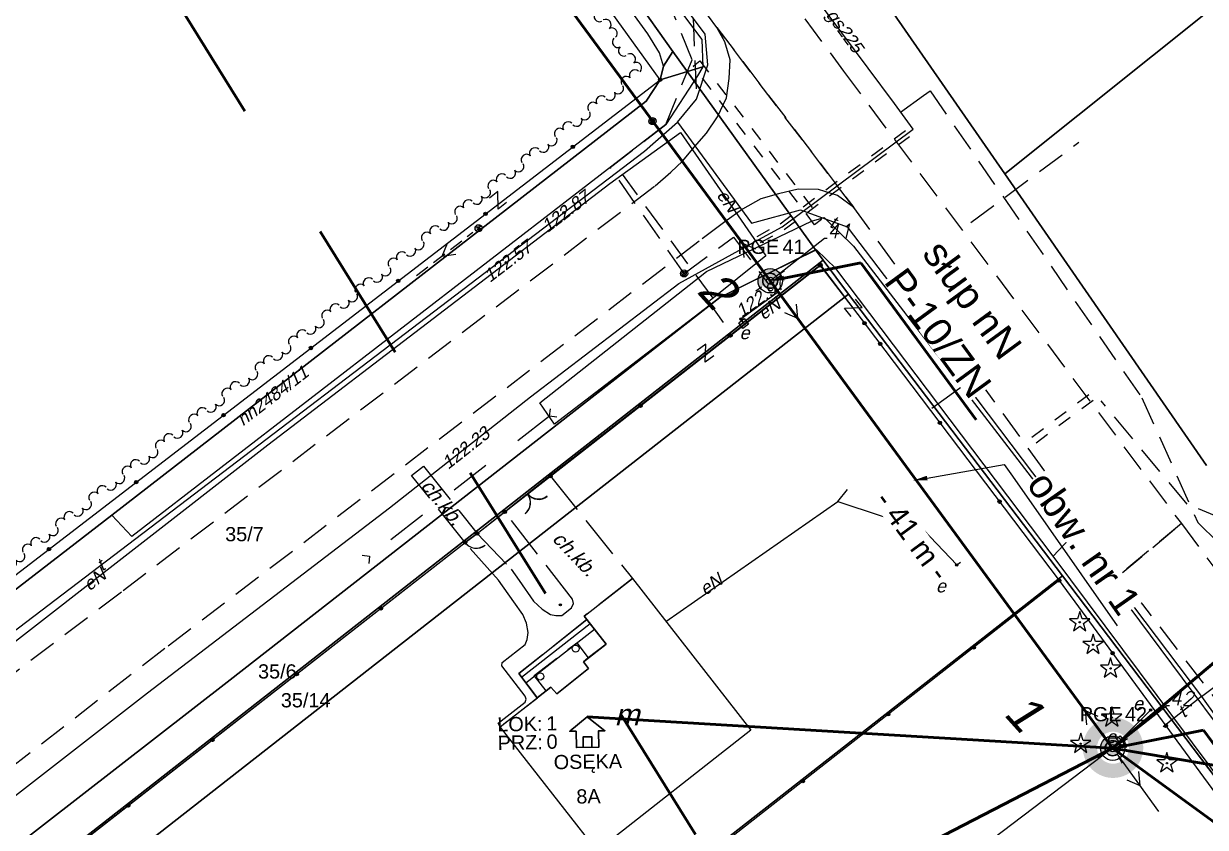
# Model space of a CAD drawing. Header units: metres. Extents: x 7542702 to 7555152, y 5804026 to 5815503.
# Drawn here: x 7544368 to 7544451.2, y 5807914 to 5807970.6 of the extents above; entities that cross this region are included whole.
import ezdxf
from ezdxf import colors
from ezdxf.entities.mleader import LeaderData, LeaderLine
from ezdxf.enums import TextEntityAlignment as Align
from ezdxf.math import Vec2, Vec3

# ---------------------------------------------------------------- set-up
doc = ezdxf.new("R2010")
doc.units = ezdxf.units.M
for name, pattern in [('4001', [0]), ('4002', [2, 1, -1]), ('4003', [3, 2, -1]), ('4004', [4, 3, -1])]:
    doc.linetypes.add(name, pattern=pattern)
doc.layers.add('!tele', color=30, linetype='Continuous', lineweight=50, plot=False)
for name, color, linetype, lineweight in [('!trafo', 6, '4002', 50), ('_KABEL_ABONENCKI_NAPOWIETRZNY', 104, 'Continuous', 50), ('_MUFA', 202, 'Continuous', 30), ('_numery slupow etap 4 cz. 2', 7, 'Continuous', 40), ('_PA_OPCJONALNE', 1, 'Continuous', 30), ('_SIEC_NAPOWIETRZNA', 5, 'Continuous', 50), ('_SLUP_DZIERZAWIONY_ENERGETYCZNY', 1, 'Continuous', 30)]:
    doc.layers.add(name, color=color, linetype=linetype, lineweight=lineweight)
for name, color, linetype in [('_MM mufy', 3, 'Continuous'), ('_MM opisy', 7, 'Continuous'), ('_MM slupy', 5, 'Continuous'), ('Budynki', 7, 'Continuous'), ('Drogi', 135, 'Continuous'), ('Dzialki', 165, 'Continuous'), ('Elementy_budynkow', 7, 'Continuous'), ('Linie_napowietrzne', 184, 'Continuous'), ('makro-numeracja-punktow', 7, 'Continuous'), ('Ogrodzenia', 184, 'Continuous'), ('Projekty', 252, 'Continuous'), ('Roslinnosc', 104, 'Continuous'), ('Uz_Energia', 1, 'Continuous'), ('Uz_Gaz', 54, 'Continuous'), ('Uz_Specjalne', 7, 'Continuous'), ('Uz_Telekomunikacja', 252, 'Continuous')]:
    doc.layers.add(name, color=color, linetype=linetype)
doc.layers.add('DIM', color=7, linetype='Continuous', plot=False)
doc.layers.get('_MUFA').off()
doc.styles.add('DYN_DIM', font='arial.ttf')
doc.styles.add('GeodText', font='romans.shx', dxfattribs={"oblique": 14.323945})
doc.styles.get("Standard").update_dxf_attribs({"font": 'arial.ttf'})
doc.dimstyles.new('opis linie', dxfattribs={"dimtxt": 1.5, "dimasz": 0.18, "dimexe": 0.18, "dimexo": 0.0625, "dimgap": 2.5, "dimtad": 4, "dimdec": 0, "dimzin": 0, "dimdsep": 46, "dimtxsty": 'Standard', "dimcen": 0.09, "dimse1": 1, "dimse2": 1, "dimsd1": 1, "dimsd2": 1, "dimclrt": 256, "dimadec": 0, "dimazin": 0, "dimtfac": 1, "dimtdec": 0, "dimtofl": 0, "dimtmove": 0, "dimatfit": 3, "dimfxl": 1, "dimtfill": 1, "dimtolj": 1, "dimtzin": 0, "dimarcsym": 0})
doc.dimstyles.get("Standard").update_dxf_attribs({"dimtxt": 0.18, "dimasz": 0.18, "dimexe": 0.18, "dimexo": 0.0625, "dimgap": 0.09, "dimtad": 0, "dimtih": 1, "dimtoh": 1, "dimdec": 4, "dimzin": 0, "dimdsep": 46, "dimtxsty": 'Standard', "dimcen": 0.09, "dimadec": 0, "dimazin": 0, "dimtfac": 1, "dimtdec": 4, "dimtofl": 0, "dimtmove": 0, "dimatfit": 3, "dimfxl": 1, "dimtolj": 1, "dimtzin": 0, "dimarcsym": 0})

# ---------------------------------------------------------------- blocks, each defined once
blk = doc.blocks.new('1281')
at = {"layer": 'Ogrodzenia', "color": 184, "linetype": 'Continuous'}
for radius in [0.24, 0.16, 0.08]:
    blk.add_circle((0, 0), radius, dxfattribs=at)
blk = doc.blocks.new('2284')
at = {"layer": 'Ogrodzenia', "color": 184, "linetype": 'Continuous'}
blk.add_line((0, 0), (0, 1), dxfattribs=at)
blk = doc.blocks.new('1284')
at = {"layer": 'Ogrodzenia', "color": 184, "linetype": 'Continuous'}
blk.add_arc((0, 2), 2, 270, 0, dxfattribs=at)
blk = doc.blocks.new('2283')
at = {"layer": 'Ogrodzenia', "color": 184, "linetype": 'Continuous'}
blk.add_line((0, 0), (0, 1), dxfattribs=at)
blk = doc.blocks.new('1283')
at = {"layer": 'Ogrodzenia', "color": 184, "linetype": 'Continuous'}
for centre, start, end in [((0, 2), 270, 0), ((0, -2), 0, 90)]:
    blk.add_arc(centre, 2, start, end, dxfattribs=at)
blk = doc.blocks.new('1412')
at = {"layer": 'Roslinnosc', "color": 104, "linetype": 'Continuous'}
for p, q in [((-0.33, 0.47), (-1.43, 0.47)), ((-1.43, 0.47), (-0.55, -0.17)), ((0, 1.5), (-0.33, 0.47)), ((0.33, 0.47), (0, 1.5)), ((1.43, 0.47), (0.33, 0.47)), ((0.55, -0.17), (1.43, 0.47)), ((-0.55, -0.17), (-0.88, -1.21)), ((-0.88, -1.21), (0, -0.57)), ((0, -0.57), (0.88, -1.21)), ((0.88, -1.21), (0.55, -0.17))]:
    blk.add_line(p, q, dxfattribs=at)
blk.add_circle((0, 0), 0.1, dxfattribs=at)
blk = doc.blocks.new('2554')
at = {"layer": 'Drogi', "color": 8, "linetype": '4002'}
blk.add_line((0, 0), (0, 1), dxfattribs=at)
blk = doc.blocks.new('1554')
at = {"layer": 'Drogi', "color": 8, "linetype": 'Continuous'}
for p, q in [((-0.75, -0.75), (0, 0)), ((0, 0), (0.75, -0.75))]:
    blk.add_line(p, q, dxfattribs=at)
blk = doc.blocks.new('1291')
at = {"layer": 'Ogrodzenia', "color": 7, "linetype": 'Continuous'}
for p, q in [((-0.75, 1), (0.75, 1)), ((0.75, 1), (-0.75, -1)), ((-0.75, -1), (0.75, -1))]:
    blk.add_line(p, q, dxfattribs=at)
blk = doc.blocks.new('2282')
at = {"layer": 'Ogrodzenia', "color": 184, "linetype": 'Continuous'}
for centre, start, end in [((0, 0.88), 100, 260), ((0, 0.63), 100, 260), ((0, 0.38), 280, 80), ((0, 0.13), 280, 80)]:
    blk.add_arc(centre, 0.13, start, end, dxfattribs=at)
blk = doc.blocks.new('1386')
at = {"layer": 'Projekty', "color": 1, "linetype": 'Continuous'}
for p, q in [((0, 9), (0, 11)), ((0, 6), (0, 8)), ((-1, 4.8), (0, 6.5)), ((1, 4.8), (0, 6.5)), ((0, 3), (0, 5)), ((0, 1), (0, 2))]:
    blk.add_line(p, q, dxfattribs=at)
blk = doc.blocks.new('1383')
at = {"layer": 'Projekty', "color": 1, "linetype": 'Continuous'}
for p, q in [((-0.35, 0.35), (0.35, -0.35)), ((0.35, 0.35), (-0.35, -0.35))]:
    blk.add_line(p, q, dxfattribs=at)
blk.add_circle((0, 0), 0.5, dxfattribs=at)
blk = doc.blocks.new('1363')
at = {"layer": 'Linie_napowietrzne', "color": 184, "linetype": 'Continuous'}
for p, q in [((0, 1.5), (0, 2.5)), ((-1.5, 0), (-2.5, 0)), ((1.5, 0), (2.5, 0)), ((0, -1.5), (0, -2.5))]:
    blk.add_line(p, q, dxfattribs=at)
blk.add_circle((0, 0), 0.5, dxfattribs=at)
blk = doc.blocks.new('1389')
at = {"layer": 'Projekty', "color": 1, "linetype": 'Continuous'}
blk.add_circle((0, 0), 0.3, dxfattribs=at)
blk = doc.blocks.new('1766')
at = {"layer": 'Uz_Energia', "color": 1, "linetype": 'Continuous'}
for radius in [0.16, 0.08]:
    blk.add_circle((0, 0), radius, dxfattribs=at)
blk = doc.blocks.new('1763')
at = {"layer": 'Uz_Energia', "color": 1, "linetype": 'Continuous'}
for radius in [0.16, 0.08]:
    blk.add_circle((0, 0), radius, dxfattribs=at)
blk = doc.blocks.new('1714')
at = {"layer": 'Projekty', "color": 5, "linetype": 'Continuous'}
for radius in [0.16, 0.08]:
    blk.add_circle((0, 0), radius, dxfattribs=at)
blk = doc.blocks.new('1361')
at = {"layer": 'Linie_napowietrzne', "color": 184, "linetype": 'Continuous'}
blk.add_circle((0, 0), 0.5, dxfattribs=at)
blk = doc.blocks.new('1366')
at = {"layer": 'Linie_napowietrzne', "color": 184, "linetype": 'Continuous'}
for p, q in [((0, 1), (0, 11)), ((-1, 4.8), (0, 6.5)), ((1, 4.8), (0, 6.5))]:
    blk.add_line(p, q, dxfattribs=at)
blk = doc.blocks.new('1756')
at = {"layer": 'Uz_Telekomunikacja', "color": 220, "linetype": 'Continuous'}
for radius in [0.16, 0.08]:
    blk.add_circle((0, 0), radius, dxfattribs=at)
blk = doc.blocks.new('1746')
at = {"layer": 'Uz_Gaz', "color": 54, "linetype": 'Continuous'}
for radius in [0.16, 0.08]:
    blk.add_circle((0, 0), radius, dxfattribs=at)
blk = doc.blocks.new('ADRES')
for points in [[(0.788, -2.148), (0.788, -2.148), (0.788, -0.992), (1.24, -0.992), (0, 0), (-1.24, -0.992), (-0.788, -0.992), (-0.788, -2.148), (0.788, -2.148), (0.788, -2.148)], [(-0.308, -2.148), (-0.308, -1.401), (0.308, -1.401), (0.308, -2.148)]]:
    blk.add_lwpolyline(points)
at = {"color": 212, "insert": (-3.147, -0.425), "char_height": 1, "width": 1e-16, "attachment_point": 6}
blk.add_mtext('LOK:  ', dxfattribs=at)
at = {"color": 4, "insert": (-3.147, -1.715), "char_height": 1, "width": 1e-16, "attachment_point": 6}
blk.add_mtext('PRZ: ', dxfattribs=at)
at = {"color": 7}
for tag, flags, p in [('ID_OBSZARU', 13, (29.072, 23.058)), ('WOJEWODZTWO', 13, (23.292, 19.95)), ('POWIAT', 13, (29.072, 18.509)), ('GMINA', 13, (29.072, 16.798)), ('TERC', 13, (29.072, 15.222)), ('SIMC', 13, (29.072, 13.421)), ('ULIC', 13, (29.072, 11.763)), ('SZEROKOSC_GEOGRAFICZNA', 13, (18.709, 10.184)), ('DLUGOSC_GEOGRAFICZNA', 13, (29.072, 8.247)), ('KATEGORIA_STAWKI_JEDNOSTKOWEJ_100', 13, (29.072, 4.774)), ('KWOTA_STAWKI_JEDNOSTKOWEJ_100', 13, (29.072, 2.893)), ('DOFINANSOWANIE_95', 13, (29.072, 0.866)), ('MIEJSCOWOSC', 12, (0, -3.645)), ('ULICA', 12, (0, -4.879)), ('NR_PORZADKOWY', 12, (0, -6.087))]:
    blk.add_attdef(tag, text='', height=1, dxfattribs=dict(at, flags=flags)).set_placement(p, align=Align.CENTER)
at = {"color": 1}
for tag, flags, p in [('ID_PA', 5, (29.072, 21.572)), ('RODZAJ_OBIEKTU', 5, (29.072, 6.626)), ('ZAPAS', 13, (29.072, -2.621))]:
    blk.add_attdef(tag, text='', height=1, dxfattribs=dict(at, flags=flags)).set_placement(p, align=Align.CENTER)
at = {"color": 212, "flags": 12}
blk.add_attdef('LICZBA_LOKALI', text='', height=1, dxfattribs=at).set_placement((-2.883, -0.425), align=Align.MIDDLE_LEFT)
at = {"color": 150, "flags": 12}
for tag, p in [('MUFA', (1.783, -0.925)), ('NUMER_WLOKNA', (1.859, -2.195))]:
    blk.add_attdef(tag, p, '', height=1, dxfattribs=at)
at = {"color": 7, "style": 'DYN_DIM', "flags": 13}
blk.add_attdef('ODC_FUNKCJONALNY', text='', height=1, dxfattribs=at).set_placement((29.072, -1.007), align=Align.CENTER)
at = {"color": 4, "flags": 12}
blk.add_attdef('LICZBA_SED_W_DANYM_PA', text='', height=1, dxfattribs=at).set_placement((-2.883, -1.715), align=Align.MIDDLE_LEFT)
blk = doc.blocks.new('SLUP_DZIERZAWIONY')
h = blk.add_hatch(color=256)
h.dxf.hatch_style = 1
h.paths.add_polyline_path([(0.527, 0, 1), (-0.527, 0, 1)])
at = {"lineweight": 30}
blk.add_circle((0, 0), 0.527, dxfattribs=at)
at = {"color": 7, "style": 'DYN_DIM', "flags": 13}
blk.add_attdef('ODC_FUNKCJONALNY', text='', height=1, dxfattribs=at).set_placement((0.359, 3.33), align=Align.CENTER)
at = {"color": 7, "flags": 12}
blk.add_attdef('WLASCICIEL', text='', height=1, dxfattribs=at).set_placement((0.631, 1.893), align=Align.RIGHT)
blk.add_attdef('SLUP_NUMER', (0.867, 1.893), '', height=1, dxfattribs=at)
blk.add_attdef('TYP', text='', height=1, dxfattribs=at).set_placement((0, -2.825), align=Align.CENTER)
blk = doc.blocks.new('MUFA_II')
at = {"layer": '_MM mufy'}
h = blk.add_hatch(color=256, dxfattribs=at)
h.dxf.hatch_style = 1
h.paths.add_polyline_path([(2.152, 0.122, 1), (-2.098, -0.052, 1)])
h.paths.add_polyline_path([(-1.099, -0.011, -1), (1.153, 0.081, -1)], flags=16)
h.paths.add_polyline_path([(-0.829, 0, -1), (0.883, 0.07, -1)], flags=0)
blk = doc.blocks.new('ZN')
at = {"layer": '_MM slupy', "transparency": 33554687}
h = blk.add_hatch(color=256, dxfattribs=at)
h.dxf.hatch_style = 1
h.paths.add_polyline_path([(0, -0.857), (0, 0.857, 1)])
at = {"layer": '_MM slupy'}
blk.add_circle((0, 0), 0.857, dxfattribs=at)
blk = doc.blocks.new('*D255')
at = {"layer": 'Defpoints', "color": 0}
for p in [(7544421.195, 5807952.923), (7544420.59, 5807952.48), (7544444.7, 5807919.58)]:
    blk.add_point(p, dxfattribs=at)
at = {"layer": 'DIM', "insert": (7544430.626, 5807934.55), "char_height": 1.5, "attachment_point": 5, "rotation": 306.23496, "bg_fill": 3, "box_fill_scale": 1.1, "bg_fill_color": 9, "bg_fill_true_color": 13158600, "bg_fill_transparency": 0}
blk.add_mtext('\\A1;- 41 m -', dxfattribs=at)
blk = doc.blocks.new('*D256')
at = {"layer": 'Defpoints', "color": 0}
for p in [(7544386.444, 5808000.174), (7544385.84, 5807999.73), (7544420.59, 5807952.48)]:
    blk.add_point(p, dxfattribs=at)
at = {"layer": 'DIM', "insert": (7544401.188, 5807974.614), "char_height": 1.5, "attachment_point": 5, "rotation": 306.33261, "bg_fill": 3, "box_fill_scale": 1.1, "bg_fill_color": 9, "bg_fill_true_color": 13158600, "bg_fill_transparency": 0}
blk.add_mtext('\\A1;- 59 m -', dxfattribs=at)
blk = doc.blocks.new('q')
at = {"layer": '_MM slupy'}
blk.add_blockref('ZN', (0, 0), dxfattribs=at)
at = {"layer": '_MM opisy'}
ml = blk.add_multileader_mtext('Standard', dxfattribs=at)
ml.set_content('\\pxql;słup nN\\PP-10/ZN', color=256)
ml.set_leader_properties()
ml.build(insert=Vec2(0, 0))
ml.multileader.update_dxf_attribs({"has_text_frame": 1, "text_left_attachment_type": 5, "text_right_attachment_type": 5, "dogleg_length": 1, "arrow_head_size": 1})
ctx = ml.context
ctx.base_point, ctx.char_height, ctx.arrow_head_size, ctx.landing_gap_size, ctx.plane_origin = Vec3(3.754, 5.901), 2, 1, 1, Vec3(1.717, -1.42)
ctx.left_attachment, ctx.right_attachment = 5, 5
notes = []
notes.append((ctx, [(0, (1, 1, 0), (2.754, 5.901), (1, 0), 1, [(0, [(0, 0), (2.754, 5.901)], 0, [])])]))
ctx.mtext.insert, ctx.mtext.flow_direction = Vec3(4.754, 11.703), 5
ctx.mtext.has_bg_fill, ctx.mtext.bg_color, ctx.mtext.bg_scale_factor, ctx.mtext.bg_transparency, ctx.mtext.use_window_bg_color = 1, -1023410175, 1, 0, 1
for ctx, leaders in notes:
    for number, flags, end, landing, length, lines in leaders:
        leader = LeaderData()
        leader.index, (leader.has_last_leader_line, leader.has_dogleg_vector, leader.attachment_direction) = number, flags
        leader.last_leader_point, leader.dogleg_vector, leader.dogleg_length = Vec3(end), Vec3(landing), length
        for number, points, colour, breaks in lines:
            line = LeaderLine()
            line.index, line.vertices, line.color, line.breaks = number, Vec3.list(points), colors.encode_raw_color(colour), breaks
            leader.lines.append(line)
        ctx.leaders.append(leader)

msp = doc.modelspace()

# ---------------------------------------------------------------- linework, layer by layer
at = {"layer": '!tele'}
msp.add_lwpolyline([(7544366.04, 5808061.48), (7544356.3, 5808040.19), (7544385.84, 5807999.73), (7544420.59, 5807952.48), (7544444.7, 5807919.58)], dxfattribs=at)
at = {"layer": '!trafo', "ltscale": 10}
msp.add_lwpolyline([(7544082.131, 5808448.383), (7544167.592, 5808501.428), (7544481.875, 5807987.868), (7544782.882, 5807592.579), (7544936.528, 5807377.474), (7545050.365, 5807475.249), (7545086.682, 5807419.378), (7544929.647, 5807282.214), (7544686.607, 5807553.19), (7544696.165, 5807510.338), (7544647.976, 5807511.037), (7544607.689, 5807611.156), (7544447.059, 5807862.577)], close=True, dxfattribs=at)
at = {"layer": '_KABEL_ABONENCKI_NAPOWIETRZNY'}
for points in [[(7544469.76, 5807940.688), (7544444.7, 5807919.58)], [(7544407.698, 5807921.781), (7544444.7, 5807919.58)], [(7544408.366, 5807900.801), (7544444.7, 5807919.58)], [(7544485.079, 5807912.778), (7544444.7, 5807919.58)]]:
    msp.add_lwpolyline(points, dxfattribs=at)
at = {"layer": '_SIEC_NAPOWIETRZNA'}
for points in [[(7544444.7, 5807919.58), (7544444.7, 5807919.58), (7544420.59, 5807952.48), (7544385.84, 5807999.73), (7544356.3, 5808040.19), (7544366.04, 5808061.48)], [(7544444.7, 5807919.58), (7544486.917, 5807888.839)]]:
    msp.add_lwpolyline(points, dxfattribs=at)
at = {"layer": 'Budynki', "color": 7, "linetype": '4001'}
msp.add_polyline3d([(7544419.23, 5807920.86, 123.74), (7544408.4, 5807912.36, 123.114), (7544401.59, 5807921.08, 123.385), (7544405.15, 5807923.87, 122.845), (7544405.57, 5807923.4, 123.099), (7544407.8, 5807925.2, 0), (7544407.44, 5807925.66, 123.548), (7544409.04, 5807926.91, 0), (7544407.5, 5807928.88, 0), (7544410.89, 5807931.52, 124.439), (7544419.23, 5807920.86, 123.74)], dxfattribs=at)
at = {"layer": 'Budynki', "color": 7, "linetype": '4003'}
msp.add_polyline3d([(7544404.82, 5807923.61, 0), (7544403.98, 5807924.69, 0), (7544406.97, 5807927, 123.82), (7544407.78, 5807925.93, 0), (7544407.44, 5807925.66, 123.548), (7544407.8, 5807925.2, 0), (7544405.57, 5807923.4, 123.099), (7544405.15, 5807923.87, 122.845), (7544404.82, 5807923.61, 0)], dxfattribs=at)
at = {"layer": 'Drogi', "color": 8, "linetype": '4003'}
for p, q in [((7544394.48, 5808009.52, 123.447), (7544425.75, 5807967.24, 123.754)), ((7544394.48, 5808009.52, 123.447), (7544425.75, 5807967.24, 123.754)), ((7544416.84, 5807970.31, 123.76), (7544389.77, 5808006.78, 123.494)), ((7544416.84, 5807970.31, 123.76), (7544389.77, 5808006.78, 123.494)), ((7544426.47, 5807957.64, 123.76), (7544416.84, 5807970.31, 123.76)), ((7544416.84, 5807970.31), (7544426.47, 5807957.64)), ((7544417.4, 5807969.29), (7544416.84, 5807970.31)), ((7544426.47, 5807957.64, 123.76), (7544416.84, 5807970.31, 123.76)), ((7544417.76, 5807968.04), (7544417.4, 5807969.29)), ((7544417.69, 5807966.73), (7544417.76, 5807968.04)), ((7544425.75, 5807967.24, 123.754), (7544449.54, 5807935.39, 123.935)), ((7544425.75, 5807967.24, 123.754), (7544449.54, 5807935.39, 123.935)), ((7544417.52, 5807965.36), (7544417.69, 5807966.73)), ((7544416.87, 5807964.03), (7544417.52, 5807965.36)), ((7544416.11, 5807962.86), (7544416.87, 5807964.03)), ((7544415.27, 5807961.9), (7544416.11, 5807962.86)), ((7544414.42, 5807960.91), (7544415.27, 5807961.9)), ((7544413.59, 5807960.12), (7544414.42, 5807960.91)), ((7544412.48, 5807959.16), (7544413.59, 5807960.12)), ((7544375.03, 5807930.68), (7544412.48, 5807959.16)), ((7544421.17, 5807958.61), (7544419.92, 5807958.24)), ((7544422.55, 5807958.92), (7544421.17, 5807958.61)), ((7544424, 5807958.91), (7544422.55, 5807958.92)), ((7544425.33, 5807958.49), (7544424, 5807958.91)), ((7544426.47, 5807957.64), (7544425.33, 5807958.49)), ((7544419.92, 5807958.24), (7544418.65, 5807957.52)), ((7544445.22, 5807931.8, 123.917), (7544426.47, 5807957.64, 123.76)), ((7544445.22, 5807931.8, 123.917), (7544426.47, 5807957.64, 123.76)), ((7544418.65, 5807957.52), (7544417.39, 5807956.64)), ((7544417.39, 5807956.64), (7544415.58, 5807955.26)), ((7544415.58, 5807955.26), (7544377.98, 5807926.6)), ((7544449.54, 5807935.39, 123.935), (7544445.22, 5807931.8, 123.917)), ((7544445.22, 5807931.8, 123.917), (7544449.54, 5807935.39, 123.935)), ((7544449.54, 5807935.39, 123.935), (7544445.22, 5807931.8, 123.917)), ((7544449.54, 5807935.39, 123.935), (7544472.43, 5807904.72, 124.042)), ((7544454.75, 5807919.39, 123.984), (7544445.22, 5807931.8, 123.917)), ((7544337.45, 5807902.22), (7544375.03, 5807930.68)), ((7544377.98, 5807926.6), (7544340.7, 5807897.72))]:
    msp.add_line(p, q, dxfattribs=at)
at = {"layer": 'Drogi', "color": 8, "linetype": '4004'}
for p, q in [((7544395.34, 5807938.78, 123.47), (7544396.19, 5807939.44, 123.44)), ((7544396.19, 5807939.44, 123.44), (7544399.96, 5807934.7, 123.296)), ((7544399.11, 5807934.05, 123.299), (7544395.34, 5807938.78, 123.47)), ((7544401.91, 5807936.22, 123.302), (7544405.12, 5807938.73, 123.355)), ((7544405.12, 5807938.73, 123.355), (7544410.89, 5807931.52, 124.439)), ((7544406.66, 5807930.08, 123.85), (7544401.91, 5807936.22, 123.302)), ((7544399.11, 5807934.05, 123.299), (7544399.96, 5807934.7, 123.296)), ((7544399.96, 5807934.7, 123.296), (7544399.11, 5807934.05, 123.299)), ((7544399.96, 5807934.7, 123.296), (7544402.35, 5807932.19, 123.767)), ((7544401.47, 5807931.41, 123.767), (7544399.11, 5807934.05, 123.299)), ((7544402.35, 5807932.19, 123.767), (7544402.92, 5807931.39, 123.78)), ((7544402.54, 5807929.88, 123.807), (7544401.47, 5807931.41, 123.767)), ((7544402.92, 5807931.39, 123.78), (7544403.93, 5807929.94, 123.816)), ((7544410.89, 5807931.52, 124.439), (7544407.5, 5807928.88)), ((7544403.18, 5807928.98, 123.834), (7544402.54, 5807929.88, 123.807)), ((7544403.93, 5807929.94, 123.816), (7544404.54, 5807929.36, 123.831)), ((7544404.54, 5807929.36, 123.831), (7544405.12, 5807928.99, 123.845)), ((7544405.93, 5807928.92, 123.851), (7544406.61, 5807929.45, 123.855)), ((7544406.61, 5807929.45, 123.855), (7544406.74, 5807929.76, 123.857)), ((7544406.74, 5807929.76, 123.857), (7544406.66, 5807930.08, 123.85)), ((7544407.69, 5807928.63), (7544402.9, 5807924.84, 122.769)), ((7544403.44, 5807928.39, 123.842), (7544403.18, 5807928.98, 123.834)), ((7544405.12, 5807928.99, 123.845), (7544405.49, 5807928.91, 123.856)), ((7544405.49, 5807928.91, 123.856), (7544405.93, 5807928.92, 123.851)), ((7544407.5, 5807928.88), (7544407.69, 5807928.63)), ((7544403.54, 5807927.73, 123.851), (7544403.44, 5807928.39, 123.842)), ((7544403.49, 5807927.23, 123.861), (7544403.54, 5807927.73, 123.851)), ((7544401.71, 5807925.62, 123.882), (7544403.33, 5807926.87, 123.867)), ((7544403.33, 5807926.87, 123.867), (7544403.49, 5807927.23, 123.861)), ((7544401.69, 5807925.38, 123.882), (7544401.71, 5807925.62, 123.882)), ((7544403.35, 5807923.25, 123.912), (7544401.69, 5807925.38, 123.882)), ((7544402.9, 5807924.84, 122.769), (7544404.2, 5807923.11)), ((7544401.44, 5807921.33, 122.765), (7544403.34, 5807922.82, 123.921)), ((7544404.2, 5807923.11), (7544401.59, 5807921.08, 123.385)), ((7544403.34, 5807922.82, 123.921), (7544403.42, 5807923.02, 123.902)), ((7544403.42, 5807923.02, 123.902), (7544403.35, 5807923.25, 123.912)), ((7544401.59, 5807921.08, 123.385), (7544401.44, 5807921.33, 122.765))]:
    msp.add_line(p, q, dxfattribs=at)
at = {"layer": 'Drogi', "color": 8, "linetype": '4001'}
for points in [[(7544412.84, 5807966.63, 123.58), (7544413.07, 5807967.59, 123.61), (7544412.8, 5807968.53, 123.61), (7544411.98, 5807969.87, 123.63), (7544399.26, 5807987.4, 123.42), (7544385.69, 5808006.61, 123.33), (7544386.29, 5808007.4, 123.28), (7544387.4, 5808007.7, 123.24), (7544402.63, 5807986.95, 123.41), (7544415.78, 5807969.46, 123.7), (7544415.85, 5807967.53, 123.67), (7544412.84, 5807966.63, 123.58)], [(7544415.85, 5807967.53, 123.67), (7544415.46, 5807966.9, 123.59), (7544413.25, 5807963.49, 123.61), (7544375.64, 5807934.48, 123.2), (7544374.24, 5807935.98, 123.23), (7544411.86, 5807965.12, 123.55), (7544412.84, 5807966.63, 123.58), (7544415.85, 5807967.53, 123.67)], [(7544404.36, 5807943.89, 123.51), (7544416.1, 5807953.14, 123.43), (7544423.49, 5807956.68, 123.63), (7544424.4, 5807956.94, 123.65), (7544426.45, 5807954.92, 123.64), (7544442.02, 5807934.7, 123.798), (7544440.52, 5807933.09, 123.692), (7544425.2, 5807953.35, 123.69), (7544423.84, 5807954.67, 123.76), (7544417.04, 5807951.31, 123.67), (7544405.41, 5807942.38, 123.56), (7544404.36, 5807943.89, 123.51)], [(7544452.73, 5807916.73, 0), (7544440.52, 5807933.09, 123.692), (7544442.02, 5807934.7, 123.798), (7544454.16, 5807918.36, 0), (7544452.73, 5807916.73, 0)]]:
    msp.add_polyline3d(points, dxfattribs=at)
at = {"layer": 'Drogi', "color": 8, "linetype": '4002'}
msp.add_polyline3d([(7544424.2, 5807956.79, 0), (7544423.72, 5807956.43, 0), (7544415.17, 5807967.59, 0), (7544415.64, 5807967.96, 0), (7544424.2, 5807956.79, 0)], dxfattribs=at)
at = {"layer": 'Dzialki'}
for p, q in [((7544437.11, 5807960), (7544548.68, 5808049.28)), ((7544548.68, 5808049.28), (7544437.11, 5807960)), ((7544413.74, 5807968.63), (7544369.58, 5808030.8)), ((7544369.58, 5808030.8), (7544413.74, 5807968.63)), ((7544413.74, 5807968.63), (7544369.58, 5808030.8)), ((7544437.11, 5807960), (7544403.47, 5808008.61)), ((7544403.47, 5808008.61), (7544437.11, 5807960)), ((7544403.47, 5808008.61), (7544437.11, 5807960)), ((7544413.74, 5807968.63), (7544413.07, 5807967.59)), ((7544413.07, 5807967.59), (7544413.74, 5807968.63)), ((7544423.79, 5807954.66), (7544413.74, 5807968.63)), ((7544413.74, 5807968.63), (7544423.79, 5807954.66)), ((7544423.79, 5807954.66), (7544413.74, 5807968.63)), ((7544413.07, 5807967.59), (7544412.84, 5807966.63)), ((7544412.84, 5807966.63), (7544413.07, 5807967.59)), ((7544412.84, 5807966.63), (7544411.86, 5807965.12)), ((7544411.86, 5807965.12), (7544412.84, 5807966.63)), ((7544411.86, 5807965.12), (7544374.24, 5807935.98)), ((7544374.24, 5807935.98), (7544411.86, 5807965.12)), ((7544451.3, 5807939.49), (7544437.11, 5807960)), ((7544437.11, 5807960), (7544451.3, 5807939.49)), ((7544437.11, 5807960), (7544451.3, 5807939.49)), ((7544423.79, 5807954.66), (7544417.04, 5807951.31)), ((7544417.04, 5807951.31), (7544423.79, 5807954.66)), ((7544424.31, 5807953.94), (7544423.79, 5807954.66)), ((7544423.79, 5807954.66), (7544424.31, 5807953.94)), ((7544424.31, 5807953.94), (7544423.79, 5807954.66)), ((7544351.64, 5807897.13), (7544424.31, 5807953.94)), ((7544424.31, 5807953.94), (7544351.64, 5807897.13)), ((7544426.1, 5807951.54), (7544424.31, 5807953.94)), ((7544424.31, 5807953.94), (7544426.1, 5807951.54)), ((7544426.1, 5807951.54), (7544424.31, 5807953.94)), ((7544349.88, 5807891.97), (7544426.1, 5807951.54)), ((7544426.1, 5807951.54), (7544349.88, 5807891.97)), ((7544417.04, 5807951.31), (7544382.56, 5807924.39)), ((7544382.56, 5807924.39), (7544417.04, 5807951.31)), ((7544426.1, 5807951.54), (7544441.16, 5807931.71)), ((7544441.16, 5807931.71), (7544426.1, 5807951.54)), ((7544441.16, 5807931.71), (7544426.1, 5807951.54)), ((7544374.24, 5807935.98), (7544339.68, 5807909.39)), ((7544339.68, 5807909.39), (7544374.24, 5807935.98)), ((7544441.16, 5807931.71), (7544340.31, 5807852.84)), ((7544340.31, 5807852.84), (7544441.16, 5807931.71)), ((7544456.63, 5807911.3), (7544441.16, 5807931.71)), ((7544441.16, 5807931.71), (7544456.63, 5807911.3)), ((7544456.63, 5807911.3), (7544441.16, 5807931.71)), ((7544382.56, 5807924.39), (7544347.89, 5807897.49)), ((7544347.89, 5807897.49), (7544382.56, 5807924.39))]:
    msp.add_line(p, q, dxfattribs=at)
at = {"layer": 'Elementy_budynkow', "color": 7, "linetype": '4001'}
for p, q in [((7544403.089, 5807924.588), (7544407.912, 5807928.347)), ((7544403.389, 5807924.188), (7544408.22, 5807927.954))]:
    msp.add_line(p, q, dxfattribs=at)
msp.add_polyline3d([(7544404.19, 5807923.12, 0), (7544402.9, 5807924.84, 122.769), (7544407.69, 5807928.63, 0), (7544409.04, 5807926.91, 0), (7544407.78, 5807925.93, 0), (7544407.44, 5807925.66, 123.548), (7544407.8, 5807925.2, 0), (7544405.57, 5807923.4, 123.099), (7544405.15, 5807923.87, 122.845), (7544404.82, 5807923.61, 0), (7544404.19, 5807923.12, 0)], dxfattribs=at)
at = {"layer": 'Ogrodzenia', "color": 184, "linetype": '4001'}
for p, q in [((7544412.84, 5807966.63, 123.58), (7544385.38, 5808004.81, 123.52)), ((7544339.08, 5807909.99, 122.83), (7544412.84, 5807966.63, 123.58)), ((7544405.1, 5807938.78), (7544424.09, 5807953.57)), ((7544405.12, 5807938.73, 123.355), (7544424.14, 5807953.59, 123.511)), ((7544424.09, 5807953.57), (7544427.23, 5807949.49)), ((7544424.14, 5807953.59, 123.511), (7544440.94, 5807931.38, 123.478)), ((7544399.95, 5807934.7), (7544401.88, 5807936.22)), ((7544399.96, 5807934.7, 123.296), (7544401.91, 5807936.22, 123.302)), ((7544351.66, 5807897.06), (7544399.11, 5807934.05)), ((7544351.67, 5807897.04, 122.715), (7544399.11, 5807934.05, 123.299)), ((7544440.94, 5807931.38, 123.478), (7544356.69, 5807865.51, 120.959)), ((7544440.94, 5807931.38, 123.478), (7544452.2, 5807916.04, 124.256))]:
    msp.add_line(p, q, dxfattribs=at)
at = {"layer": 'Projekty', "linetype": '4003'}
for p, q in [((7544415.09, 5807968.03), (7544413.79, 5807971.28)), ((7544415.16, 5807970.99), (7544415.41, 5807965.26)), ((7544413.25, 5807963.49), (7544415.09, 5807968.03)), ((7544429.77, 5807964.35), (7544431.38, 5807965.53)), ((7544431.38, 5807965.53), (7544431.85, 5807965.85)), ((7544431.85, 5807965.85), (7544446.76, 5807944.23)), ((7544412.81, 5807963.15), (7544412.3, 5807963.72)), ((7544412.81, 5807963.15), (7544413.25, 5807963.49)), ((7544409.32, 5807960.46), (7544412.81, 5807963.15)), ((7544434.72, 5807956.59), (7544442.32, 5807962.23)), ((7544414.53, 5807953), (7544409.32, 5807960.46)), ((7544416.57, 5807951.26), (7544410.18, 5807959.98)), ((7544414.53, 5807953), (7544418.01, 5807955.56)), ((7544418.01, 5807955.56), (7544420.39, 5807952.33)), ((7544449.95, 5807936.75), (7544443.88, 5807944.04)), ((7544446.76, 5807944.23), (7544450.7, 5807935.46)), ((7544458.12, 5807933.32), (7544449.95, 5807936.75)), ((7544450.7, 5807935.46), (7544456.21, 5807930.06))]:
    msp.add_line(p, q, dxfattribs=at)
at = {"layer": 'Projekty', "linetype": 'Continuous'}
msp.add_lwpolyline([(7544445.22, 5807920.44), (7544445.58, 5807919.96), (7544445.34, 5807919.78), (7544444.98, 5807920.26), (7544445.22, 5807920.44)], dxfattribs=at)
at = {"layer": 'Uz_Energia', "color": 1, "linetype": '4001'}
for p, q in [((7544409.29, 5807959.34, 122.56), (7544414.27, 5807962.91, 122.76)), ((7544414.27, 5807962.91, 122.76), (7544420.29, 5807954.24, 122.16)), ((7544385.22, 5807940.94, 122.33), (7544409.29, 5807959.34, 122.56)), ((7544420.29, 5807954.24, 122.16), (7544416.25, 5807951, 122.14)), ((7544420.59, 5807952.48, 123.66), (7544421.09, 5807951.63)), ((7544416.25, 5807951, 122.14), (7544417.29, 5807949.54)), ((7544421.09, 5807951.63), (7544418.53, 5807949.79)), ((7544418.53, 5807949.79), (7544418.72, 5807949.48)), ((7544359.03, 5807920.57, 122.12), (7544385.22, 5807940.94, 122.33)), ((7544425.36, 5807936.95), (7544426.03, 5807937.78)), ((7544413.24, 5807928.5), (7544425.36, 5807936.95)), ((7544425.36, 5807936.95), (7544431.39, 5807934.96)), ((7544431.39, 5807934.96), (7544433.72, 5807932.48)), ((7544433.72, 5807932.48), (7544433.98, 5807932.68)), ((7544444.7, 5807919.58, 123.716), (7544447.37, 5807922.26, 124.822)), ((7544444.7, 5807919.58, 123.716), (7544401.06, 5807886.6))]:
    msp.add_line(p, q, dxfattribs=at)
at = {"layer": 'Uz_Energia', "color": 1, "linetype": 'Continuous'}
msp.add_lwpolyline([(7544419.07, 5807949.432), (7544418.672, 5807949.13), (7544418.37, 5807949.528), (7544418.768, 5807949.83), (7544419.07, 5807949.432)], dxfattribs=at)
at = {"layer": 'Uz_Gaz', "color": 54, "linetype": '4001'}
for p, q in [((7544429.34, 5807964.97, 122.59), (7544423.21, 5807973.2, 122.59)), ((7544430.66, 5807963.15, 122.69), (7544429.34, 5807964.97, 122.59)), ((7544421.43, 5807956.29, 122.62), (7544430.66, 5807963.15, 122.69)), ((7544419.79, 5807955.39, 122.57), (7544421.43, 5807956.29, 122.62)), ((7544414.15, 5807952.29, 122.56), (7544419.79, 5807955.39, 122.57)), ((7544403.72, 5807944.31, 122.32), (7544414.15, 5807952.29, 122.56)), ((7544393.79, 5807936.49, 122.23), (7544403.72, 5807944.31, 122.32)), ((7544376.75, 5807923.48, 122.24), (7544393.79, 5807936.49, 122.23)), ((7544359.07, 5807909.75, 122.07), (7544376.75, 5807923.48, 122.24))]:
    msp.add_line(p, q, dxfattribs=at)
at = {"layer": 'Uz_Specjalne', "color": 7, "linetype": '4002'}
for p, q in [((7544421.295, 5807956.501, 122.62), (7544430.511, 5807963.351, 122.69)), ((7544421.565, 5807956.079, 122.62), (7544430.809, 5807962.949, 122.69)), ((7544419.67, 5807955.609, 122.57), (7544421.295, 5807956.501, 122.62)), ((7544419.91, 5807955.171, 122.57), (7544421.565, 5807956.079, 122.62)), ((7544443.02, 5807944.46, 122.47), (7544438.33, 5807940.94, 122.37)), ((7544443.32, 5807944.06, 122.47), (7544438.63, 5807940.54, 122.37))]:
    msp.add_line(p, q, dxfattribs=at)
at = {"layer": 'Uz_Telekomunikacja', "linetype": '4001'}
for p, q in [((7544416, 5807969.84, 122.91), (7544394.88, 5807998.54, 122.56)), ((7544416.2, 5807967.69, 122.83), (7544416, 5807969.84, 122.91)), ((7544415.41, 5807965.26, 122.92), (7544416.2, 5807967.69, 122.83)), ((7544414.07, 5807963.64, 122.85), (7544415.41, 5807965.26, 122.92)), ((7544411.75, 5807961.6, 122.76), (7544414.07, 5807963.64, 122.85)), ((7544414.07, 5807963.64, 122.85), (7544419.27, 5807956.54, 122.88)), ((7544360.74, 5807922.8, 122.27), (7544411.75, 5807961.6, 122.76)), ((7544419.27, 5807956.54, 122.88), (7544422.72, 5807957.48, 122.93)), ((7544422.72, 5807957.48, 122.93), (7544426.01, 5807956.28, 122.95)), ((7544426.01, 5807956.28, 122.95), (7544430.77, 5807950.02, 123.01)), ((7544430.77, 5807950.02, 123.01), (7544434.33, 5807945.2, 122.99)), ((7544434.33, 5807945.2, 122.99), (7544431.97, 5807943.48, 122.94)), ((7544434.33, 5807945.2, 122.99), (7544450.96, 5807923.21, 123.02)), ((7544450.96, 5807923.21, 123.02), (7544457.75, 5807928.36, 123.09)), ((7544450.96, 5807923.21, 123.02), (7544448.26, 5807921.09, 121.94)), ((7544450.96, 5807923.21, 123.02), (7544461.37, 5807908.59, 123.1))]:
    msp.add_line(p, q, dxfattribs=at)

# ---------------------------------------------------------------- block references
at = {"layer": '_MUFA'}
msp.add_blockref('MUFA_II', (7544444.7, 5807919.58), dxfattribs=at)
at = {"layer": '_PA_OPCJONALNE'}
ref = msp.add_blockref('ADRES', (7544407.698, 5807921.781), dxfattribs=dict(at, rotation=1))
ref.add_attrib('MIEJSCOWOSC', 'OSĘKA', dxfattribs={"layer": '0', "color": 7, "height": 1, "rotation": 1, "flags": 12}).set_placement((7544407.762, 5807918.137), align=Align.CENTER)
ref.add_attrib('NR_PORZADKOWY', '8A', dxfattribs={"layer": '0', "color": 7, "height": 1, "rotation": 1, "flags": 12}).set_placement((7544407.804, 5807915.695), align=Align.CENTER)
ref.add_attrib('LICZBA_LOKALI', '1', (7544404.832, 5807920.825), dxfattribs={"layer": '0', "color": 212, "height": 1, "rotation": 1, "flags": 12})
ref.add_attrib('LICZBA_SED_W_DANYM_PA', '0', (7544404.854, 5807919.536), dxfattribs={"layer": '0', "color": 4, "height": 1, "rotation": 1, "flags": 12})
at = {"layer": '_SLUP_DZIERZAWIONY_ENERGETYCZNY'}
for p, values in [((7544420.59, 5807952.48, 123.66), {'WLASCICIEL': 'PGE', 'SLUP_NUMER': '41'}), ((7544444.7, 5807919.58, 123.716), {'WLASCICIEL': 'PGE', 'SLUP_NUMER': '42'})]:
    msp.add_blockref('SLUP_DZIERZAWIONY', p, dxfattribs=at).add_auto_attribs(values)
at = {"layer": 'Drogi', "color": 8, "xscale": 0.5, "yscale": 16.040514, "rotation": 127.884382}
msp.add_blockref('2554', (7544405.05, 5807942.95, 123.2), dxfattribs=at)
at = {"layer": 'Drogi', "color": 8, "xscale": 0.5, "yscale": 0.5, "zscale": 0.5}
for p, rotation in [((7544405.05, 5807942.95), 127.884382), ((7544392.39, 5807933.1), 307.884382)]:
    msp.add_blockref('1554', p, dxfattribs=dict(at, rotation=rotation))
at = {"layer": 'Linie_napowietrzne', "color": 184}
for name, p, xscale, yscale, zscale, rotation in [('1366', (7544420.59, 5807952.48), 0.5, 0.5, 0.5, 36.33261299999998), ('1366', (7544420.59, 5807952.48), 0.5, 0.5, 0.5, 36.33261299999998), ('1363', (7544420.59, 5807952.48, 123.66), 0.5, 0.5, 0.5, 35.74003599999998), ('1363', (7544420.59, 5807952.48, 123.66), 0.5, 0.5, 0.5, 35.74003599999998), ('1361', (7544420.59, 5807952.48), 0.4999999999999999, 0.4999999999999999, 0.4999999999999999, 216.332613), ('1361', (7544420.59, 5807952.48), 0.4999999999999999, 0.4999999999999999, 0.4999999999999999, 216.332613), ('1361', (7544420.59, 5807952.48), 0.4999999999999999, 0.4999999999999999, 0.4999999999999999, 216.2349579999999), ('1361', (7544420.59, 5807952.48), 0.4999999999999999, 0.4999999999999999, 0.4999999999999999, 216.2349579999999), ('1366', (7544420.59, 5807952.48), 0.4999999999999999, 0.4999999999999999, 0.4999999999999999, 216.2349579999999), ('1366', (7544420.59, 5807952.48), 0.4999999999999999, 0.4999999999999999, 0.4999999999999999, 216.2349579999999), ('1366', (7544444.7, 5807919.58), 0.5, 0.5, 0.5, 36.23495800000001), ('1366', (7544444.7, 5807919.58), 0.5, 0.5, 0.5, 36.23495800000001), ('1363', (7544444.7, 5807919.58, 123.716), 0.5, 0.5, 0.5, 212.9424219999999), ('1363', (7544444.7, 5807919.58, 123.716), 0.5, 0.5, 0.5, 212.9424219999999), ('1361', (7544444.7, 5807919.58), 0.4999999999999999, 0.4999999999999999, 0.4999999999999999, 216.2349579999999), ('1361', (7544444.7, 5807919.58), 0.4999999999999998, 0.4999999999999998, 0.4999999999999998, 215.9326269999998), ('1361', (7544444.7, 5807919.58), 0.4999999999999999, 0.4999999999999999, 0.4999999999999999, 216.2349579999999), ('1361', (7544444.7, 5807919.58), 0.4999999999999998, 0.4999999999999998, 0.4999999999999998, 215.9326269999997), ('1366', (7544444.7, 5807919.58), 0.4999999999999998, 0.4999999999999998, 0.4999999999999998, 215.9326269999998), ('1366', (7544444.7, 5807919.58), 0.4999999999999998, 0.4999999999999998, 0.4999999999999998, 215.9326269999997)]:
    msp.add_blockref(name, p, dxfattribs=dict(at, xscale=xscale, yscale=yscale, zscale=zscale, rotation=rotation))
at = {"layer": 'Linie_napowietrzne', "color": 184, "xscale": 0.5, "yscale": 0.5, "zscale": 0.5}
for p in [(7544420.59, 5807952.48, 123.66), (7544420.59, 5807952.48, 123.66), (7544406.89, 5807926.59), (7544406.89, 5807926.59), (7544404.4, 5807924.63), (7544404.4, 5807924.63), (7544444.7, 5807919.58, 123.716), (7544444.7, 5807919.58, 123.716)]:
    msp.add_blockref('1361', p, dxfattribs=at)
at = {"layer": 'Ogrodzenia', "color": 184}
for name, p, xscale, yscale, rotation in [('2282', (7544407.916, 5807972.021), 2.970569, 2.970569, 215.42557), ('2282', (7544409.638, 5807969.601), 2.970569, 2.970569, 215.42557), ('2282', (7544411.36, 5807967.18), 2.971479, 2.971479, 127.998273), ('2282', (7544409.018, 5807965.351), 2.971479, 2.971479, 127.998273), ('2282', (7544406.677, 5807963.521), 2.971479, 2.971479, 127.998273), ('2282', (7544404.335, 5807961.692), 2.971479, 2.971479, 127.998273), ('2282', (7544401.994, 5807959.863), 2.971479, 2.971479, 127.998273), ('2282', (7544399.652, 5807958.033), 2.971479, 2.971479, 127.998273), ('2282', (7544397.31, 5807956.204), 2.971479, 2.971479, 127.998273), ('2282', (7544394.969, 5807954.375), 2.971479, 2.971479, 127.998273), ('2282', (7544392.627, 5807952.545), 2.971479, 2.971479, 127.998273), ('2282', (7544390.285, 5807950.716), 2.971479, 2.971479, 127.998273), ('2282', (7544387.944, 5807948.886), 2.971479, 2.971479, 127.998273), ('2282', (7544385.602, 5807947.057), 2.971479, 2.971479, 127.998273), ('2282', (7544383.261, 5807945.228), 2.971479, 2.971479, 127.998273), ('2282', (7544380.919, 5807943.398), 2.971479, 2.971479, 127.998273), ('2282', (7544378.577, 5807941.569), 2.971479, 2.971479, 127.998273), ('2282', (7544376.236, 5807939.74), 2.971479, 2.971479, 127.998273), ('2283', (7544401.88, 5807936.22), 0.4999999999999998, 4.113636, 308.4857900000001), ('2283', (7544401.91, 5807936.22, 123.302), 0.5, 4.074825, 308.022971), ('2282', (7544373.894, 5807937.91), 2.971479, 2.971479, 127.998273), ('2282', (7544371.553, 5807936.081), 2.971479, 2.971479, 127.998273), ('2282', (7544369.211, 5807934.252), 2.971479, 2.971479, 127.998273), ('2284', (7544399.11, 5807934.05, 123.299), 0.5, 1.070047, 307.405357), ('2284', (7544399.11, 5807934.05), 0.4999999999999998, 1.062121, 307.7330459999999)]:
    msp.add_blockref(name, p, dxfattribs=dict(at, xscale=xscale, yscale=yscale, rotation=rotation))
at = {"layer": 'Ogrodzenia', "color": 184, "xscale": 0.5, "yscale": 0.5, "zscale": 0.5}
for p in [(7544412.84, 5807966.63), (7544406.693, 5807961.91), (7544400.547, 5807957.19), (7544424.09, 5807953.57), (7544424.14, 5807953.59), (7544424.14, 5807953.59), (7544394.4, 5807952.47), (7544427.23, 5807949.49), (7544417.76, 5807948.64), (7544417.8, 5807948.637), (7544388.253, 5807947.75), (7544428.34, 5807948.037), (7544411.43, 5807943.71), (7544411.46, 5807943.683), (7544382.107, 5807943.03), (7544432.54, 5807942.485), (7544405.1, 5807938.78), (7544405.12, 5807938.73), (7544375.96, 5807938.31), (7544436.74, 5807936.933), (7544401.88, 5807936.22), (7544401.91, 5807936.22), (7544399.95, 5807934.7), (7544399.96, 5807934.7), (7544369.813, 5807933.59), (7544399.11, 5807934.05), (7544440.94, 5807931.38), (7544440.94, 5807931.38), (7544440.94, 5807931.38), (7544393.179, 5807929.426), (7544393.18, 5807929.424), (7544434.922, 5807926.675), (7544444.693, 5807926.267), (7544387.248, 5807924.803), (7544387.25, 5807924.797), (7544428.904, 5807921.97), (7544448.447, 5807921.153), (7544381.316, 5807920.179), (7544381.32, 5807920.171), (7544422.886, 5807917.265), (7544375.385, 5807915.555), (7544375.39, 5807915.545)]:
    msp.add_blockref('1281', p, dxfattribs=at)
at = {"layer": 'Ogrodzenia', "color": 7}
for p, xscale, yscale, zscale, rotation in [((7544401.43, 5807958.14), 0.5, 0.5, 0.5, 218.320114), ((7544426.44, 5807950.575), 0.4999999999999998, 0.4999999999999998, 0.4999999999999998, 128.25442), ((7544416.03, 5807947.385), 0.5, 0.5, 0.5, 214.6307999999999)]:
    msp.add_blockref('1291', p, dxfattribs=dict(at, xscale=xscale, yscale=yscale, zscale=zscale, rotation=rotation))
at = {"layer": 'Ogrodzenia', "color": 184}
for name, p, xscale, yscale, zscale, rotation in [('1283', (7544403.49, 5807937.5), 0.4999999999999998, 0.4999999999999998, 0.4999999999999998, 308.4857900000001), ('1283', (7544403.515, 5807937.475), 0.5, 0.5, 0.5, 308.022971), ('1284', (7544399.11, 5807934.05), 0.4999999999999998, 0.4999999999999998, 0.4999999999999998, 307.7330459999999), ('1284', (7544399.11, 5807934.05), 0.5, 0.5, 0.5, 307.405357)]:
    msp.add_blockref(name, p, dxfattribs=dict(at, xscale=xscale, yscale=yscale, zscale=zscale, rotation=rotation))
at = {"layer": 'Projekty', "xscale": 0.5, "yscale": 0.5, "zscale": 0.5}
for name, p in [('1383', (7544412.3, 5807963.72)), ('1389', (7544412.3, 5807963.72)), ('1383', (7544400.06, 5807956.18)), ('1383', (7544414.53, 5807953)), ('1389', (7544414.53, 5807953)), ('1714', (7544405.82, 5807929.67))]:
    msp.add_blockref(name, p, dxfattribs=at)
for name, rotation in [('1386', 127.515867), ('1383', 307.515867)]:
    msp.add_blockref(name, (7544400.06, 5807956.18), dxfattribs=dict(at, rotation=rotation))
at = {"layer": 'Roslinnosc', "color": 104, "xscale": 0.5, "yscale": 0.5, "zscale": 0.5}
for p in [(7544442.38, 5807928.45, 124.246), (7544443.32, 5807926.86, 123.526), (7544444.55, 5807925.19, 123.541), (7544444.64, 5807921.74), (7544442.45, 5807919.89), (7544448.52, 5807918.52, 123.426)]:
    msp.add_blockref('1412', p, dxfattribs=at)
at = {"layer": 'Uz_Energia', "color": 1, "xscale": 0.5, "yscale": 0.5, "zscale": 0.5}
for name, p in [('1766', (7544402, 5807953.76)), ('1766', (7544418.53, 5807949.79)), ('1763', (7544433.72, 5807932.48)), ('1763', (7544447.37, 5807922.26, 124.822))]:
    msp.add_blockref(name, p, dxfattribs=at)
at = {"layer": 'Uz_Gaz', "color": 54, "xscale": 0.5, "yscale": 0.5, "zscale": 0.5}
msp.add_blockref('1746', (7544399.09, 5807940.66), dxfattribs=at)
at = {"layer": 'Uz_Telekomunikacja', "xscale": 0.5, "yscale": 0.5, "zscale": 0.5}
msp.add_blockref('1756', (7544406.06, 5807957.27), dxfattribs=at)

# ---------------------------------------------------------------- texts
at = {"layer": 'Budynki', "color": 7, "oblique": 15}
msp.add_text('m', height=1.5, rotation=359.97, dxfattribs=at).set_placement((7544409.626, 5807921.19))
at = {"layer": 'Drogi', "color": 8, "oblique": 15}
for rotation, p in [(309.59841, (7544395.931, 5807938.019)), (313.59711, (7544405.185, 5807934.271))]:
    msp.add_text('ch.kb. ', height=1, rotation=rotation, dxfattribs=at).set_placement(p)
at = {"layer": 'Dzialki'}
for s, p in [('35/7', (7544382.215, 5807934.146)), ('35/6', (7544384.533, 5807924.485)), ('35/14', (7544386.136, 5807922.455))]:
    msp.add_text(s, height=1, dxfattribs=at).set_placement(p)
at = {"layer": 'makro-numeracja-punktow', "color": 6, "char_height": 1, "attachment_point": 7, "line_spacing_factor": 0.8, "style": 'GeodText'}
for s, insert in [('41', (7544424.59, 5807955.48)), ('42', (7544448.7, 5807922.58))]:
    msp.add_mtext(s, dxfattribs=dict(at, insert=insert))
at = {"layer": 'Projekty', "oblique": 15}
msp.add_text('nn2484/11', height=0.9, rotation=37.51975, dxfattribs=at).set_placement((7544383.462, 5807942.213))
at = {"layer": 'Uz_Energia', "color": 1, "oblique": 15}
for s, rotation, p in [('eN', 304.77412, (7544416.775, 5807958.514)), ('122.57', 37.39564, (7544400.852, 5807952.316)), ('122.97', 35.18248, (7544418.562, 5807949.856)), ('eN', 35.7067, (7544420.112, 5807949.677)), ('e', 359.97, (7544418.429, 5807948.37)), ('eN', 37.87499, (7544372.655, 5807930.597)), ('eN', 34.88401, (7544416.007, 5807930.286)), ('e', 359.97, (7544432.255, 5807930.547)), ('e', 359.97, (7544446.131, 5807922.27)), ('e', 359.97, (7544444.234, 5807919.936))]:
    msp.add_text(s, height=0.9, rotation=rotation, dxfattribs=at).set_placement(p)
at = {"layer": 'Uz_Gaz', "color": 54, "oblique": 15}
for s, rotation, p in [('gs225', 305.95242, (7544424.47, 5807971.203)), ('122.23', 38.22088, (7544397.911, 5807939.159))]:
    msp.add_text(s, height=0.9, rotation=rotation, dxfattribs=at).set_placement(p)
at = {"layer": 'Uz_Telekomunikacja', "oblique": 15}
for s, rotation, p in [('122.87', 37.25766, (7544404.912, 5807955.831)), ('t', 339.96098, (7544424.691, 5807956.281)), ('t', 307.0985, (7544442.148, 5807934.116)), ('t', 37.2579, (7544373.561, 5807931.987)), ('t', 38.13848, (7544449.708, 5807921.655))]:
    msp.add_text(s, height=0.9, rotation=rotation, dxfattribs=at).set_placement(p)

# ---------------------------------------------------------------- leaders
at = {"layer": 'makro-numeracja-punktow', "color": 6, "has_arrowhead": 0, "annotation_type": 0, "has_hookline": 1, "hookline_direction": 0}
for points, text_width in [([(7544420.59, 5807952.48), (7544424.41, 5807955.48), (7544424.59, 5807955.48)], 1.504), ([(7544444.7, 5807919.58), (7544448.52, 5807922.58), (7544448.7, 5807922.58)], 1.693)]:
    msp.add_leader(points, dimstyle='Standard', dxfattribs=dict(at, text_width=text_width))

# ---------------------------------------------------------------- next in the draw order: block references
at = {"layer": '!tele', "rotation": 306.2349583971088}
for p in [(7544420.59, 5807952.48), (7544444.7, 5807919.58)]:
    msp.add_blockref('q', p, dxfattribs=at)

# ---------------------------------------------------------------- next in the draw order: dimensions: what is measured, and where the dimension line sits
at = {"layer": 'DIM'}
dim = msp.add_aligned_dim(p1=(7544444.7, 5807919.58), p2=(7544420.59, 5807952.48), distance=-0.75, dimstyle='opis linie', override={"dimpost": '- <> m -'}, dxfattribs=at)
dim.commit()
dim.dimension.update_dxf_attribs({"geometry": '*D255', "text_midpoint": (7544430.626, 5807934.55)})

# ---------------------------------------------------------------- next in the draw order: texts
at = {"layer": '_numery slupow etap 4 cz. 2', "oblique": 10}
msp.add_text('1', height=2.5, rotation=311.98673, dxfattribs=at).set_placement((7544436.96, 5807921.965))

# ---------------------------------------------------------------- next in the draw order: dimensions: what is measured, and where the dimension line sits
at = {"layer": 'DIM'}
dim = msp.add_aligned_dim(p1=(7544420.59, 5807952.48), p2=(7544385.84, 5807999.73), distance=-0.75, dimstyle='opis linie', override={"dimpost": '- <> m -'}, dxfattribs=at)
dim.commit()
dim.dimension.update_dxf_attribs({"geometry": '*D256', "text_midpoint": (7544401.188, 5807974.614)})

# ---------------------------------------------------------------- next in the draw order: leaders
at = {"layer": '_MM opisy', "color": 1}
ml = msp.add_multileader_mtext('Standard', dxfattribs=at)
ml.set_content('\\pxql;obw. nr 1', color=1)
ml.set_leader_properties()
ml.build(insert=Vec2(0, 0))
ml.multileader.update_dxf_attribs({"has_text_frame": 1, "text_left_attachment_type": 5, "text_right_attachment_type": 5, "dogleg_length": 1, "arrow_head_size": 1})
ctx = ml.context
ctx.base_point, ctx.char_height, ctx.arrow_head_size, ctx.landing_gap_size, ctx.plane_origin, ctx.plane_x_axis, ctx.plane_y_axis = Vec3(7544437.646, 5807938.729), 2, 1, 1, Vec3(7544430.479, 5807936.2), Vec3(0.573356, -0.819306), Vec3(0.819306, 0.573356)
ctx.left_attachment, ctx.right_attachment = 5, 5
notes = []
notes.append((ctx, [(0, (1, 1, 0), (7544437.072, 5807939.548), (0.573356, -0.819306), 1, [(0, [(7544430.658, 5807938.421), (7544437.072, 5807939.548)], 0, [])])]))
ctx.mtext.insert, ctx.mtext.text_direction, ctx.mtext.flow_direction = Vec3(7544440.22, 5807939.31), Vec3(0.573356, -0.819306), 5
ctx.mtext.has_bg_fill, ctx.mtext.bg_color, ctx.mtext.bg_scale_factor, ctx.mtext.bg_transparency, ctx.mtext.use_window_bg_color = 1, -1023410175, 1, 0, 1
for ctx, leaders in notes:
    for number, flags, end, landing, length, lines in leaders:
        leader = LeaderData()
        leader.index, (leader.has_last_leader_line, leader.has_dogleg_vector, leader.attachment_direction) = number, flags
        leader.last_leader_point, leader.dogleg_vector, leader.dogleg_length = Vec3(end), Vec3(landing), length
        for number, points, colour, breaks in lines:
            line = LeaderLine()
            line.index, line.vertices, line.color, line.breaks = number, Vec3.list(points), colors.encode_raw_color(colour), breaks
            leader.lines.append(line)
        ctx.leaders.append(leader)

# ---------------------------------------------------------------- next in the draw order: texts
at = {"layer": '_numery slupow etap 4 cz. 2', "oblique": 10}
msp.add_text('2', height=2.5, rotation=311.98673, dxfattribs=at).set_placement((7544415.35, 5807951.706))

doc.saveas('drawing.dxf')
